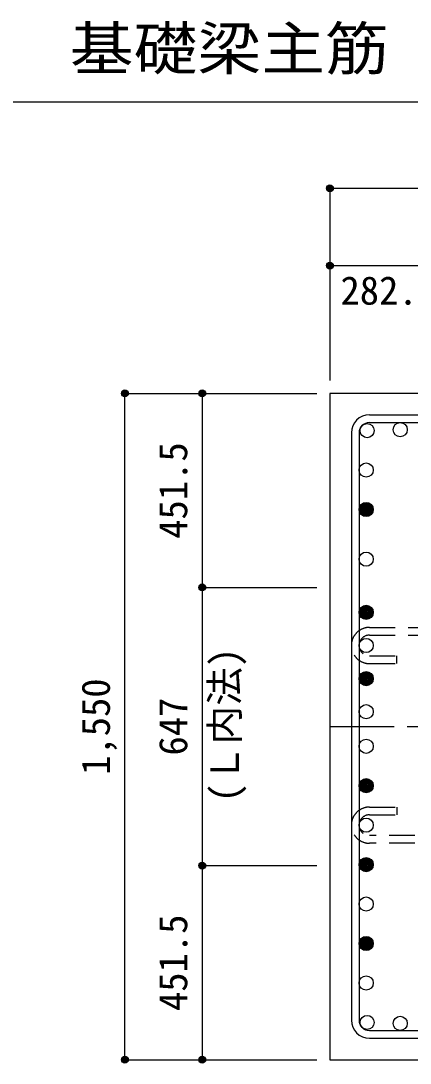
# Model space of a CAD drawing. Units: millimetres at full size, sheet at 1:30. Extents: x -5973 to 5954, y -4195 to 4201.
# Drawn here: x -942 to -36, y -2458 to -33 of the extents above; entities that cross this region are included whole.
import ezdxf
from ezdxf.enums import TextEntityAlignment as Align

# ---------------------------------------------------------------- set-up
doc = ezdxf.new("R2010")
doc.units = ezdxf.units.MM
doc.header["$LTSCALE"] = 30
doc.header["$PDMODE"] = 32
doc.header["$PDSIZE"] = 15
doc.linetypes.add('CHAIN1', pattern=[8, 5, -1, 1, -1])
doc.linetypes.add('DASHED2', pattern=[3, 2, -1])
for name, color, linetype in [('0-1_躯体線', 2, 'Continuous'), ('0-3_立上り筋', 4, 'Continuous'), ('0-4_フープ筋', 7, 'Continuous'), ('0-7_文字', 4, 'Continuous'), ('0-C_中子', 7, 'DASHED2'), ('0-D_寸法', 4, 'Continuous'), ('6-7_文字', 7, 'Continuous'), ('F-0_枠', 6, 'Continuous')]:
    doc.layers.add(name, color=color, linetype=linetype)
doc.styles.add('ＭＳ ゴシック', font='')
doc.styles.get('ＭＳ ゴシック').set_extended_font_data('MS Gothic')

msp = doc.modelspace()

# ---------------------------------------------------------------- linework, layer by layer
at = {"layer": '0-1_躯体線'}
for p, q in [((-222.56, -899.89), (-222.56, -2449.89)), ((1727.44, -899.89), (-222.56, -899.89)), ((-222.56, -2449.89), (199.44, -2449.89))]:
    msp.add_line(p, q, dxfattribs=at)
at = {"layer": '0-3_立上り筋', "color": 3}
for centre in [(-58.87, -984.39), (-135.87, -986.59), (-138.06, -1078.37), (-138.06, -1170.14), (-138.06, -1285.66), (-138.06, -1409.41), (-138.06, -1486.41), (-138.06, -1563.41), (-138.06, -1640.41), (-138.06, -1720.78), (-138.06, -1812.56), (-138.06, -1904.33), (-138.06, -1996.1), (-138.06, -2087.88), (-138.06, -2179.65), (-138.06, -2271.42), (-135.87, -2363.2), (-58.87, -2365.39)]:
    msp.add_circle(centre, 16.5, dxfattribs=at)
at = {"layer": '0-3_立上り筋'}
for centre, radius in [((-138.06, -1170.14), 16.5), ((-138.06, -1170.14), 14.85), ((-138.06, -1170.14), 13.2), ((-138.06, -1170.14), 11.55), ((-138.06, -1170.14), 9.9), ((-138.06, -1170.14), 8.25), ((-138.06, -1170.14), 6.6), ((-138.06, -1170.14), 4.95), ((-138.06, -1170.14), 3.3), ((-138.06, -1170.14), 1.65), ((-138.06, -1409.41), 16.5), ((-138.06, -1409.41), 14.85), ((-138.06, -1409.41), 13.2), ((-138.06, -1409.41), 11.55), ((-138.06, -1409.41), 9.9), ((-138.06, -1409.41), 8.25), ((-138.06, -1409.41), 6.6), ((-138.06, -1409.41), 4.95), ((-138.06, -1409.41), 3.3), ((-138.06, -1409.41), 1.65), ((-138.06, -1563.41), 16.5), ((-138.06, -1563.41), 14.85), ((-138.06, -1563.41), 13.2), ((-138.06, -1563.41), 11.55), ((-138.06, -1563.41), 9.9), ((-138.06, -1563.41), 8.25), ((-138.06, -1563.41), 6.6), ((-138.06, -1563.41), 4.95), ((-138.06, -1563.41), 3.3), ((-138.06, -1563.41), 1.65), ((-138.06, -1812.56), 16.5), ((-138.06, -1812.56), 14.85), ((-138.06, -1812.56), 13.2), ((-138.06, -1812.56), 11.55), ((-138.06, -1812.56), 9.9), ((-138.06, -1812.56), 8.25), ((-138.06, -1812.56), 6.6), ((-138.06, -1812.56), 4.95), ((-138.06, -1812.56), 3.3), ((-138.06, -1812.56), 1.65), ((-138.06, -1996.1), 16.5), ((-138.06, -1996.1), 14.85), ((-138.06, -1996.1), 13.2), ((-138.06, -1996.1), 11.55), ((-138.06, -1996.1), 9.9), ((-138.06, -1996.1), 8.25), ((-138.06, -1996.1), 6.6), ((-138.06, -1996.1), 4.95), ((-138.06, -1996.1), 3.3), ((-138.06, -1996.1), 1.65), ((-138.06, -2179.65), 16.5), ((-138.06, -2179.65), 14.85), ((-138.06, -2179.65), 13.2), ((-138.06, -2179.65), 11.55), ((-138.06, -2179.65), 9.9), ((-138.06, -2179.65), 8.25), ((-138.06, -2179.65), 6.6), ((-138.06, -2179.65), 4.95), ((-138.06, -2179.65), 3.3), ((-138.06, -2179.65), 1.65)]:
    msp.add_circle(centre, radius, dxfattribs=at)
at = {"layer": '0-4_フープ筋'}
for p, q in [((-130.56, -949.89), (1235.44, -949.89)), ((-130.56, -967.89), (1235.44, -967.89)), ((-172.56, -991.89), (-172.56, -2357.89)), ((-154.56, -991.89), (-154.56, -2357.89)), ((-130.56, -2381.89), (1235.44, -2381.89)), ((-130.56, -2399.89), (1235.44, -2399.89))]:
    msp.add_line(p, q, dxfattribs=at)
for centre, radius, start, end in [((-130.56, -991.89), 42, 90, 180), ((-130.56, -991.89), 24, 90, 180), ((-130.56, -2357.89), 42, 180, 270), ((-130.56, -2357.89), 24, 180, 270)]:
    msp.add_arc(centre, radius, start, end, dxfattribs=at)
at = {"layer": '0-C_中子'}
for p, q in [((-130.56, -1444.41), (1235.44, -1444.41)), ((-130.56, -1462.41), (1235.44, -1462.41)), ((-130.56, -1510.41), (-66.56, -1510.41)), ((-130.56, -1862.33), (-66.56, -1862.33)), ((-66.56, -1862.33), (-66.56, -1880.33)), ((-130.56, -1880.33), (-66.56, -1880.33)), ((1235.44, -1928.33), (-130.56, -1928.33)), ((1235.44, -1946.33), (-130.56, -1946.33))]:
    msp.add_line(p, q, dxfattribs=at)
msp.add_lwpolyline([(-130.56, -1528.41), (-66.56, -1528.41), (-66.56, -1510.41)], dxfattribs=at)
for centre, radius in [((-130.56, -1486.41), 42), ((-130.56, -1486.41), 24), ((-130.56, -1904.33), 42), ((-130.56, -1904.33), 24)]:
    msp.add_arc(centre, radius, 90, 270, dxfattribs=at)
at = {"layer": '0-D_寸法'}
for p, q in [((-222.56, -422.85), (-222.56, -602.85)), ((-222.56, -422.85), (-222.56, -602.85)), ((-222.56, -422.85), (1327.44, -422.85)), ((-222.56, -602.85), (-222.56, -869.89)), ((-222.56, -602.85), (59.95, -602.85)), ((-222.56, -602.85), (-222.56, -869.89)), ((-699.6, -899.89), (-519.6, -899.89)), ((-699.6, -899.89), (-519.6, -899.89)), ((-699.6, -2449.89), (-699.6, -899.89)), ((-519.6, -899.89), (-519.6, -1351.39)), ((-519.6, -899.89), (-252.56, -899.89)), ((-519.6, -1351.39), (-519.6, -1998.39)), ((-519.6, -1351.39), (-252.56, -1351.39)), ((-519.6, -1998.39), (-252.56, -1998.39)), ((-519.6, -1998.39), (-519.6, -2449.89)), ((-699.6, -2449.89), (-519.6, -2449.89)), ((-519.6, -2449.89), (-252.56, -2449.89)), ((-519.6, -2449.89), (-252.56, -2449.89))]:
    msp.add_line(p, q, dxfattribs=at)
at = {"layer": '0-D_寸法', "linetype": 'CHAIN1'}
msp.add_line((-222.56, -1674.89), (1327.44, -1674.89), dxfattribs=at)
at = {"layer": '0-D_寸法'}
for centre, radius in [((-222.56, -422.85), 8), ((-222.56, -422.85), 7.2), ((-222.56, -422.85), 6.4), ((-222.56, -422.85), 5.6), ((-222.56, -422.85), 4.8), ((-222.56, -422.85), 4), ((-222.56, -422.85), 3.2), ((-222.56, -422.85), 2.4), ((-222.56, -422.85), 1.6), ((-222.56, -422.85), 0.8), ((-222.56, -602.85), 8), ((-222.56, -602.85), 7.2), ((-222.56, -602.85), 6.4), ((-222.56, -602.85), 5.6), ((-222.56, -602.85), 4.8), ((-222.56, -602.85), 4), ((-222.56, -602.85), 3.2), ((-222.56, -602.85), 2.4), ((-222.56, -602.85), 1.6), ((-222.56, -602.85), 0.8), ((-699.6, -899.89), 8), ((-699.6, -899.89), 7.2), ((-699.6, -899.89), 6.4), ((-699.6, -899.89), 5.6), ((-699.6, -899.89), 4.8), ((-699.6, -899.89), 4), ((-699.6, -899.89), 3.2), ((-519.6, -899.89), 8), ((-519.6, -899.89), 7.2), ((-519.6, -899.89), 6.4), ((-519.6, -899.89), 5.6), ((-519.6, -899.89), 4.8), ((-519.6, -899.89), 4), ((-519.6, -899.89), 3.2), ((-699.6, -899.89), 2.4), ((-699.6, -899.89), 1.6), ((-699.6, -899.89), 0.8), ((-519.6, -899.89), 2.4), ((-519.6, -899.89), 1.6), ((-519.6, -899.89), 0.8), ((-519.6, -1351.39), 8), ((-519.6, -1351.39), 7.2), ((-519.6, -1351.39), 6.4), ((-519.6, -1351.39), 5.6), ((-519.6, -1351.39), 4.8), ((-519.6, -1351.39), 4), ((-519.6, -1351.39), 3.2), ((-519.6, -1351.39), 2.4), ((-519.6, -1351.39), 1.6), ((-519.6, -1351.39), 0.8), ((-519.6, -1998.39), 8), ((-519.6, -1998.39), 7.2), ((-519.6, -1998.39), 6.4), ((-519.6, -1998.39), 5.6), ((-519.6, -1998.39), 4.8), ((-519.6, -1998.39), 4), ((-519.6, -1998.39), 3.2), ((-519.6, -1998.39), 2.4), ((-519.6, -1998.39), 1.6), ((-519.6, -1998.39), 0.8), ((-699.6, -2449.89), 8), ((-699.6, -2449.89), 7.2), ((-699.6, -2449.89), 6.4), ((-699.6, -2449.89), 5.6), ((-699.6, -2449.89), 4.8), ((-699.6, -2449.89), 4), ((-699.6, -2449.89), 3.2), ((-699.6, -2449.89), 2.4), ((-699.6, -2449.89), 1.6), ((-519.6, -2449.89), 8), ((-519.6, -2449.89), 7.2), ((-519.6, -2449.89), 6.4), ((-519.6, -2449.89), 5.6), ((-519.6, -2449.89), 4.8), ((-519.6, -2449.89), 4), ((-519.6, -2449.89), 3.2), ((-519.6, -2449.89), 2.4), ((-519.6, -2449.89), 1.6), ((-699.6, -2449.89), 0.8), ((-519.6, -2449.89), 0.8)]:
    msp.add_circle(centre, radius, dxfattribs=at)
at = {"layer": '0-D_寸法', "color": 7}
for p in [(-222.56, -422.85), (-222.56, -422.85), (-222.56, -602.85), (-222.56, -602.85), (-699.6, -899.89), (-519.6, -899.89), (-519.6, -899.89), (-519.6, -1351.39), (-519.6, -1351.39), (-519.6, -1998.39), (-519.6, -1998.39), (-699.6, -2449.89), (-519.6, -2449.89), (-519.6, -2449.89)]:
    msp.add_point(p, dxfattribs=at)
at = {"layer": 'F-0_枠', "color": 2}
msp.add_line((-5972.88, -222.05), (3723.6, -222.05), dxfattribs=at)

# ---------------------------------------------------------------- texts
at = {"layer": '0-7_文字', "style": 'ＭＳ ゴシック'}
msp.add_text('(Ｌ内法)', height=65.98, rotation=90, dxfattribs=at).set_placement((-414.55, -1851.49), align=Align.BOTTOM_LEFT)
at = {"layer": '0-D_寸法', "style": 'ＭＳ ゴシック'}
msp.add_text('282.5', height=65.98, dxfattribs=at).set_placement((-197.83, -713.33), align=Align.BOTTOM_LEFT)
for s, p in [('451.5', (-534.6, -1238.14)), ('1,550', (-714.6, -1787.39)), ('647', (-534.6, -1742.39)), ('451.5', (-534.6, -2336.64))]:
    msp.add_text(s, height=65.98, rotation=90, dxfattribs=at).set_placement(p, align=Align.BOTTOM_LEFT)
at = {"layer": '6-7_文字', "color": 2, "style": 'ＭＳ ゴシック', "width": 1.1}
msp.add_text('\u3000\u3000基礎梁主筋\u3000８本タイプ', height=98.97, dxfattribs=at).set_placement((-1124.64, -177.05), align=Align.BOTTOM_LEFT)

doc.saveas('drawing.dxf')
